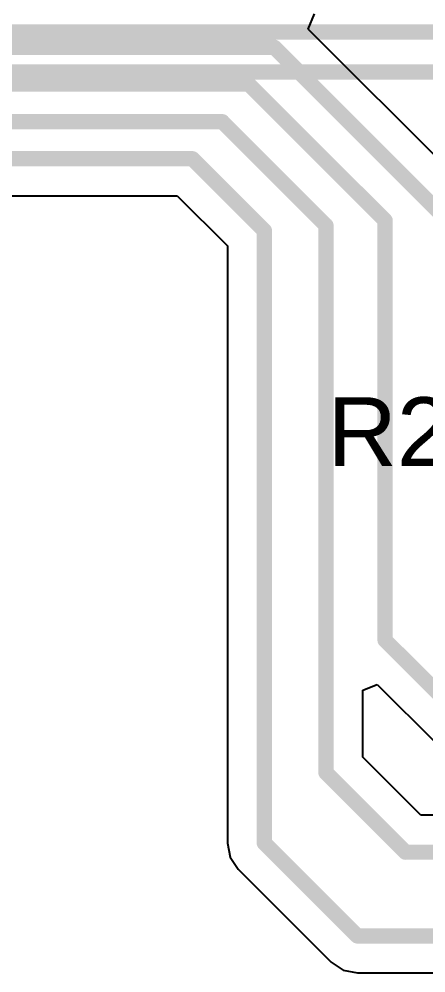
# Model space of a CAD drawing. Header units: inches. Extents: x 0 to 5379, y 0 to 5429.
# Drawn here: x 268.26 to 273.67, y 95.7 to 108.4 of the extents above; entities that cross this region are included whole.
import ezdxf

# ---------------------------------------------------------------- set-up
doc = ezdxf.new("R2010")
doc.units = ezdxf.units.IN
for name, color, linetype in [('SIG 01', 90, 'Continuous'), ('Top Layer', 1, 'Continuous'), ('Top Overlay', 2, 'Continuous')]:
    doc.layers.add(name, color=color, linetype=linetype)
doc.styles.add('Arial', font='', dxfattribs={"height": 0.2})
doc.styles.get('Arial').set_extended_font_data('Arial')

msp = doc.modelspace()

# ---------------------------------------------------------------- linework, layer by layer
at = {"layer": 'SIG 01'}
for p, q in [((272.109, 108.262), (272.193, 108.465)), ((274.19, 106.181), (272.109, 108.262)), ((264.338, 106.044), (270.364, 106.044)), ((270.364, 106.044), (271.032, 105.376)), ((271.032, 105.376), (271.032, 97.427)), ((272.836, 99.46), (273.023, 99.538)), ((272.836, 98.568), (272.836, 99.46)), ((273.023, 99.538), (273.808, 98.754)), ((273.607, 97.797), (272.836, 98.568)), ((275.94, 97.797), (273.607, 97.797)), ((271.032, 97.427), (271.069, 97.239)), ((271.069, 97.239), (271.176, 97.08)), ((271.176, 97.08), (272.414, 95.842)), ((272.414, 95.842), (272.573, 95.735)), ((272.573, 95.735), (272.762, 95.698)), ((272.762, 95.698), (274.351, 95.698))]:
    msp.add_line(p, q, dxfattribs=at)
for points in [[(190.226, 108.02, 0.203, 0.203, 0), (271.655, 108.02, 0.203, 0.203, 0)], [(271.655, 108.02, 0.203, 0.203, 0), (273.842, 105.833, 0.203, 0.203, 0)], [(190.668, 107.529, 0.203, 0.203, 0), (271.315, 107.529, 0.203, 0.203, 0)], [(271.315, 107.529, 0.203, 0.203, 0), (273.131, 105.713, 0.203, 0.203, 0)], [(191.084, 107.028, 0.203, 0.203, 0), (270.965, 107.028, 0.203, 0.203, 0)], [(270.965, 107.028, 0.203, 0.203, 0), (272.343, 105.649, 0.203, 0.203, 0)], [(224.014, 106.536, 0.203, 0.203, 0), (270.568, 106.536, 0.203, 0.203, 0)], [(270.568, 106.536, 0.203, 0.203, 0), (271.524, 105.58, 0.203, 0.203, 0)], [(273.131, 100.126, 0.203, 0.203, 0), (273.131, 105.713, 0.203, 0.203, 0)], [(271.524, 97.427, 0.203, 0.203, 0), (271.524, 105.58, 0.203, 0.203, 0)], [(272.343, 98.364, 0.203, 0.203, 0), (272.343, 105.649, 0.203, 0.203, 0)], [(273.131, 100.126, 0.203, 0.203, 0), (274.156, 99.102, 0.203, 0.203, 0)], [(272.343, 98.364, 0.203, 0.203, 0), (273.403, 97.305, 0.203, 0.203, 0)], [(271.524, 97.427, 0.203, 0.203, 0), (272.762, 96.19, 0.203, 0.203, 0)], [(273.403, 97.305, 0.203, 0.203, 0), (286.916, 97.305, 0.203, 0.203, 0)], [(272.762, 96.19, 0.203, 0.203, 0), (285.872, 96.19, 0.203, 0.203, 0)]]:
    msp.add_lwpolyline(points, format="xyseb", dxfattribs=at)
for points in [[(271.604, 108.02, 0.102, 0.102, 1), (271.706, 108.02, 0.102, 0.102, 1)], [(271.604, 108.02, 0.102, 0.102, 1), (271.706, 108.02, 0.102, 0.102, 1)], [(271.264, 107.529, 0.102, 0.102, 1), (271.366, 107.529, 0.102, 0.102, 1)], [(271.264, 107.529, 0.102, 0.102, 1), (271.366, 107.529, 0.102, 0.102, 1)], [(270.914, 107.028, 0.102, 0.102, 1), (271.016, 107.028, 0.102, 0.102, 1)], [(270.914, 107.028, 0.102, 0.102, 1), (271.016, 107.028, 0.102, 0.102, 1)], [(270.517, 106.536, 0.102, 0.102, 1), (270.618, 106.536, 0.102, 0.102, 1)], [(270.517, 106.536, 0.102, 0.102, 1), (270.618, 106.536, 0.102, 0.102, 1)], [(273.08, 105.713, 0.102, 0.102, 1), (273.182, 105.713, 0.102, 0.102, 1)], [(273.08, 105.713, 0.102, 0.102, 1), (273.182, 105.713, 0.102, 0.102, 1)], [(271.473, 105.58, 0.102, 0.102, 1), (271.575, 105.58, 0.102, 0.102, 1)], [(271.473, 105.58, 0.102, 0.102, 1), (271.575, 105.58, 0.102, 0.102, 1)], [(272.293, 105.649, 0.102, 0.102, 1), (272.394, 105.649, 0.102, 0.102, 1)], [(272.293, 105.649, 0.102, 0.102, 1), (272.394, 105.649, 0.102, 0.102, 1)], [(273.08, 100.126, 0.102, 0.102, 1), (273.182, 100.126, 0.102, 0.102, 1)], [(273.08, 100.126, 0.102, 0.102, 1), (273.182, 100.126, 0.102, 0.102, 1)], [(272.293, 98.364, 0.102, 0.102, 1), (272.394, 98.364, 0.102, 0.102, 1)], [(272.293, 98.364, 0.102, 0.102, 1), (272.394, 98.364, 0.102, 0.102, 1)], [(271.473, 97.427, 0.102, 0.102, 1), (271.575, 97.427, 0.102, 0.102, 1)], [(271.473, 97.427, 0.102, 0.102, 1), (271.575, 97.427, 0.102, 0.102, 1)], [(273.352, 97.305, 0.102, 0.102, 1), (273.454, 97.305, 0.102, 0.102, 1)], [(273.352, 97.305, 0.102, 0.102, 1), (273.454, 97.305, 0.102, 0.102, 1)], [(272.711, 96.19, 0.102, 0.102, 1), (272.812, 96.19, 0.102, 0.102, 1)], [(272.711, 96.19, 0.102, 0.102, 1), (272.812, 96.19, 0.102, 0.102, 1)]]:
    msp.add_lwpolyline(points, format="xyseb", close=True, dxfattribs=at)
at = {"layer": 'Top Layer'}
for points in [[(232.045, 108.223, 0.203, 0.203, 0), (293.936, 108.223, 0.203, 0.203, 0)], [(232.362, 107.689, 0.203, 0.203, 0), (293.712, 107.689, 0.203, 0.203, 0)]]:
    msp.add_lwpolyline(points, format="xyseb", dxfattribs=at)

# ---------------------------------------------------------------- texts
at = {"layer": 'Top Overlay', "style": 'Arial'}
msp.add_text('R291', height=0.9144, dxfattribs=at).set_placement((272.365, 102.446))

doc.saveas('drawing.dxf')
